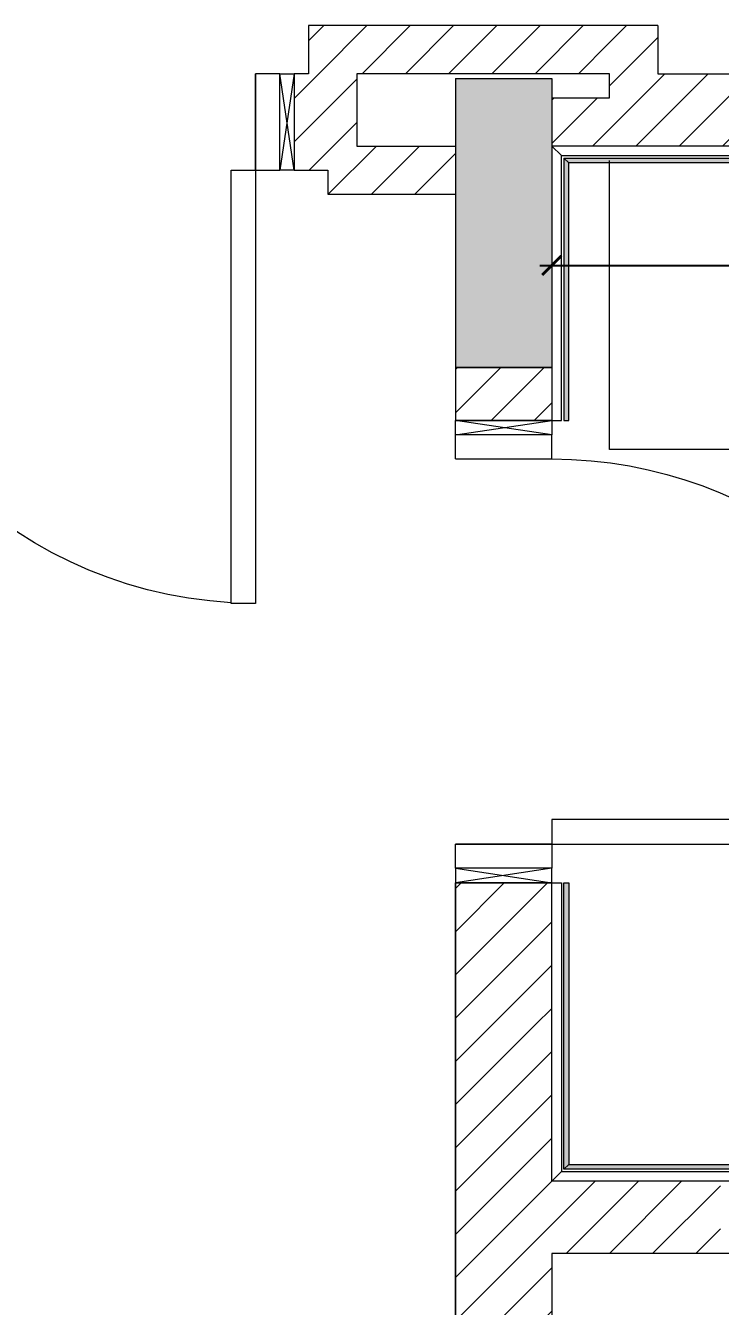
# Model space of a CAD drawing. Header units: millimetres. Extents: x -18512 to 101824, y -95768 to 52898.
# Drawn here: x 14896 to 16338, y -86307 to -83647 of the extents above; entities that cross this region are included whole.
import ezdxf

# ---------------------------------------------------------------- set-up
doc = ezdxf.new("R2010")
doc.units = ezdxf.units.MM
doc.header["$LTSCALE"] = 25
doc.header["$PDMODE"] = 3
doc.layers.get('0').update_dxf_attribs({"color": 254, "lineweight": 0})
doc.layers.get('Defpoints').update_dxf_attribs({"lineweight": 0})
for name, color, linetype, lineweight in [('A-DOOR', 31, 'Continuous', 18), ('Archi-frame', 253, 'Continuous', 9), ('Dim-in', 5, 'Continuous', 9), ('hatch', 252, 'Continuous', 0), ('I-FLR-TILE', 253, 'Continuous', 9), ('I-WALL', 2, 'Continuous', 9), ('S-COLS', 6, 'Continuous', 9)]:
    doc.layers.add(name, color=color, linetype=linetype, lineweight=lineweight)
doc.layers.add('AR WALL HATCH', color=8, linetype='Continuous')
doc.styles.add('ROMANS', font='ROMANS.shx', dxfattribs={"width": 0.75})
doc.dimstyles.new('1-50 INTERNAL', dxfattribs={"dimtxt": 100, "dimasz": 40, "dimexe": 40, "dimexo": 20, "dimgap": 50, "dimtad": 0, "dimdec": 0, "dimzin": 0, "dimdsep": 46, "dimtxsty": 'ROMANS', "dimblk": 'ARCHTICK', "dimcen": 0, "dimdle": 25, "dimclrd": 8, "dimclre": 8, "dimclrt": 3, "dimadec": 0, "dimazin": 0, "dimtfac": 1, "dimtdec": 0, "dimtmove": 1, "dimatfit": 3, "dimfxl": 1, "dimtolj": 1, "dimtzin": 0, "dimarcsym": 0})
pattern_1 = [(37.5, (15109.0198, -8529.0016), (-0.16000313, 4.89413237), [0, -3.8608, 0, -4.318, 0, -4.1275]), (7.5, (15109.02, -8529.0016), (4.49523283, 7.168251), [0, -2.0828, 0, -3.4798, 0, -1.3335]), (327.5, (15105.8956, -8529.0016), (7.9099237, 0.01437185), [0, -1.27, 0, -4.572, 0, -5.969]), (317.5, (15105.8956, -8529.0016), (7.6355645, 2.22929323), [0, -0.635, 0, -2.9972, 0, -3.429])]
pattern_2 = [(45, (15109.02, -8529), (-44.90128, 44.90128), [])]

# ---------------------------------------------------------------- blocks, each defined once
blk = doc.blocks.new('_ArchTick')
at = {"color": 0, "linetype": 'ByBlock', "const_width": 0.15}
blk.add_lwpolyline([(-0.5, -0.5), (0.5, 0.5)], dxfattribs=at)
blk = doc.blocks.new('*D347')
at = {"layer": 'Defpoints', "color": 0, "ltscale": 25, "transparency": 16777216}
for p in [(15988.1, -83897.4), (18388.1, -83927), (15988.1, -84145.4)]:
    blk.add_point(p, dxfattribs=at)
at = {"layer": 'Dim-in', "color": 8, "ltscale": 25, "transparency": 16777216}
for p, q in [((15988.1, -83917.4), (15988.1, -84185.4)), ((18388.1, -83947), (18388.1, -84185.4))]:
    blk.add_line(p, q, dxfattribs=at)
at = {"layer": 'Dim-in', "color": 8, "lineweight": -2, "ltscale": 25, "transparency": 16777216}
for p, q in [((15963.1, -84145.4), (17006, -84145.4)), ((18413.1, -84145.4), (17370.2, -84145.4))]:
    blk.add_line(p, q, dxfattribs=at)
at = {"layer": 'Dim-in', "color": 8, "lineweight": -2, "ltscale": 25, "transparency": 16777216, "xscale": 40, "yscale": 40, "zscale": 40, "rotation": 180}
blk.add_blockref('_ArchTick', (15988.1, -84145.4), dxfattribs=at)
at = {"layer": 'Dim-in', "color": 8, "lineweight": -2, "ltscale": 25, "transparency": 16777216, "xscale": 40, "yscale": 40, "zscale": 40}
blk.add_blockref('_ArchTick', (18388.1, -84145.4), dxfattribs=at)
at = {"layer": 'Dim-in', "color": 3, "ltscale": 25, "transparency": 16777216, "insert": (17188.1, -84145.4), "char_height": 100, "attachment_point": 5, "style": 'ROMANS'}
blk.add_mtext('\\A1;2400', dxfattribs=at)
blk = doc.blocks.new('E  Naga_Single-Panel2 - NAGA-Bedroom Door _WD05_-8650197-GROUND FLOOR PLAN')
at = {"layer": 'A-DOOR', "lineweight": 18}
for p, q in [((450, 1000.2), (399, 1000.2)), ((399, 1000.2), (399, 100)), ((450, 100), (450, 1000.2)), ((-450, 100), (-500, 100)), ((-450, -100), (-450, 100)), ((399, 100), (450, 100)), ((450, -100), (450, 100)), ((450, 100), (500, 100)), ((450, 100), (450, -100)), ((-450, -100), (-500, -100)), ((500, -100), (450, -100))]:
    blk.add_line(p, q, dxfattribs=at)
at = {"layer": 'A-DOOR'}
blk.add_arc((450, 100), 900, 93.2485, 180, dxfattribs=at)
blk = doc.blocks.new('dooooor')
at = {"layer": 'A-DOOR', "lineweight": 18}
for p, q in [((-1820.9, -14414.3), (-1820.9, -14464.3)), ((-1620.9, -14464.3), (-1620.9, -14414.3)), ((-1820.9, -14464.3), (-1620.9, -14464.3)), ((-1620.9, -14464.3), (-1820.9, -14464.3)), ((-1620.9, -14464.3), (-733.7, -14464.3)), ((-1620.9, -14515.3), (-1620.9, -14464.3)), ((-733.7, -14464.3), (-733.7, -14515.3)), ((-733.7, -14515.3), (-1620.9, -14515.3)), ((-1820.9, -15264.3), (-1820.9, -15314.3)), ((-1820.9, -15264.3), (-1620.9, -15264.3)), ((-1620.9, -15264.3), (-1620.9, -15314.3))]:
    blk.add_line(p, q, dxfattribs=at)
at = {"layer": 'A-DOOR'}
blk.add_arc((-1620.9, -14364.3), 900, 270, 350.3414, dxfattribs=at)

msp = doc.modelspace()

# ---------------------------------------------------------------- hatches: boundary and pattern name
at = {"layer": 'AR WALL HATCH', "lineweight": 5, "ltscale": 25}
h = msp.add_hatch(dxfattribs=at)
h.set_pattern_fill('ANSI31', color=256, scale=20, style=0)
h.set_pattern_definition(pattern_2)
h.paths.add_polyline_path([(16108.1, -83647.4), (16108.1, -83747.4), (15483.1, -83747.4), (15483.1, -83647.4), (15631.1, -83647.4)], flags=0)
h = msp.add_hatch(dxfattribs=at)
h.set_pattern_fill('ANSI31', color=256, scale=20, style=0)
h.set_pattern_definition(pattern_2)
h.paths.add_polyline_path([(16149, -83647.4), (16208.1, -83647.4), (16208.1, -83897.4), (16108.1, -83897.4), (16108.1, -83647.4)], flags=0)
h = msp.add_hatch(dxfattribs=at)
h.set_pattern_fill('ANSI31', color=256, scale=20, style=0)
h.set_pattern_definition(pattern_2)
h.paths.add_polyline_path([(15453.1, -83747.4), (15583.1, -83747.4), (15583.1, -83897.4), (15788.1, -83897.4), (15788.1, -83997.4), (15523.1, -83997.4), (15523.1, -83947.4), (15453.1, -83947.4)])
h = msp.add_hatch(dxfattribs=at)
h.set_pattern_fill('ANSI31', color=256, scale=20, style=0)
h.set_pattern_definition(pattern_2)
h.paths.add_polyline_path([(17998.1, -83822.4), (17998.1, -83897.4), (16208.1, -83897.4), (16208.1, -83747.4), (17998.1, -83747.4), (17998.1, -83777.4)])
h = msp.add_hatch(dxfattribs=at)
h.set_pattern_fill('ANSI31', color=256, scale=20, style=0)
h.set_pattern_definition(pattern_2)
h.paths.add_polyline_path([(15988.1, -83797.4), (16108.1, -83797.4), (16108.1, -83897.4), (15988.1, -83897.4)], flags=0)
h = msp.add_hatch(dxfattribs=at)
h.set_pattern_fill('ANSI31', color=256, scale=20, style=0)
h.set_pattern_definition(pattern_2)
h.paths.add_polyline_path([(15788.1, -85427.4), (15986.6, -85427.1), (15988.1, -85721.9), (15788.1, -85721.9)])
h.paths.add_polyline_path([(15988.1, -84467.4), (15788.1, -84467.4), (15788.1, -84357.4), (15988.1, -84357.4)])
h = msp.add_hatch(dxfattribs=at)
h.set_pattern_fill('ANSI31', color=256, scale=20, style=0)
h.set_pattern_definition(pattern_2)
h.paths.add_polyline_path([(20388.1, -85847.4), (20288.1, -85847.4), (20288.1, -86047.4), (18538.4, -86047.6), (18538.4, -85947.4), (18408.4, -85947.4), (18388.1, -85447.4), (17298.1, -85447.4), (17298.1, -86047.4), (16938.1, -86047.4), (16938.1, -86167.4), (16338.1, -86167.4), (16338.1, -86047.4), (15988.1, -86047.4), (15988.1, -86197.4), (17298.1, -86197.4), (17298.7, -86277.5), (17398.1, -86277.4), (17398.1, -85647.4), (18388.1, -85647.4), (18388.1, -86197.4), (20288.1, -86197.4), (20288.1, -86277.4), (20388.1, -86277.4)])
h = msp.add_hatch(dxfattribs=at)
h.set_pattern_fill('ANSI31', color=256, scale=20, style=0)
h.set_pattern_definition(pattern_2)
h.paths.add_polyline_path([(15888.1, -85721.9), (15988.1, -85721.9), (15988.1, -88452.4), (15788.1, -88452.4), (15788.1, -85721.9)], flags=0)
at = {"layer": 'hatch', "lineweight": 9, "ltscale": 25}
h = msp.add_hatch(dxfattribs=at)
h.set_pattern_fill('AR-SAND', color=256, scale=0.1, style=0)
h.set_pattern_definition(pattern_1)
h.paths.add_polyline_path([(18073.1, -83932.4), (16023.1, -83932.4), (16013.1, -83922.4), (18073.1, -83922.4)])
h = msp.add_hatch(dxfattribs=at)
h.set_pattern_fill('AR-SAND', color=256, scale=0.1, style=0)
h.set_pattern_definition(pattern_1)
h.paths.add_polyline_path([(16013.1, -84467.4), (16023.1, -84467.4), (16023.1, -83932.4), (16013.1, -83922.4)])
h = msp.add_hatch(dxfattribs=at)
h.set_pattern_fill('AR-SAND', color=256, scale=0.1, style=0)
h.set_pattern_definition([(142.5, (18177.168, -8529.0016), (0.16000313, 4.89413237), [0, -3.8608, 0, -4.318, 0, -4.1275]), (172.5, (18177.168, -8529.0016), (-4.49523283, 7.168251), [0, -2.0828, 0, -3.4798, 0, -1.3335]), (212.5, (18180.292, -8529.0016), (-7.9099237, 0.01437185), [0, -1.27, 0, -4.572, 0, -5.969]), (222.5, (18180.292, -8529.0016), (-7.6355645, 2.22929323), [0, -0.635, 0, -2.9972, 0, -3.429])])
h.paths.add_polyline_path([(16023.1, -86012.4), (16013.1, -86022.4), (16013.1, -85427.4), (16023.1, -85427.4)])
h = msp.add_hatch(dxfattribs=at)
h.set_pattern_fill('AR-SAND', color=256, scale=0.1, angle=-90, style=0)
h.set_pattern_definition([(52.5, (31532.3908, -24952.3726), (4.89413237, -0.16000313), [0, -3.8608, 0, -4.318, 0, -4.1275]), (82.5, (31532.391, -24952.3726), (7.168251, 4.4952328), [0, -2.0828, 0, -3.4798, 0, -1.3335]), (122.5, (31532.3908, -24955.4968), (0.01437185, 7.9099237), [0, -1.27, 0, -4.572, 0, -5.969]), (132.5, (31532.391, -24955.497), (2.2292932, 7.6355645), [0, -0.635, 0, -2.9972, 0, -3.429])])
h.paths.add_polyline_path([(17263.1, -86012.4), (17273.1, -86022.4), (16013.1, -86022.4), (16023.1, -86012.4)])
at = {"layer": 'S-COLS', "lineweight": 5}
msp.add_hatch(color=252, dxfattribs=at).paths.add_polyline_path([(15988.1, -83757.4), (15988.1, -84357.4), (15788.1, -84357.4), (15788.1, -83757.4)], flags=0)

# ---------------------------------------------------------------- linework, layer by layer
at = {"color": 252, "lineweight": 9}
for p, q in [((16108.1, -84527.4), (16108.1, -83927.4)), ((17168.1, -84527.4), (16108.1, -84527.4))]:
    msp.add_line(p, q, dxfattribs=at)
at = {"layer": 'Archi-frame', "color": 252}
for points in [[(15453.1, -83747.4), (15453.1, -83947.4), (15423.1, -83947.4), (15423.1, -83747.4)], [(15988.1, -84497.4), (15788.1, -84497.4), (15788.1, -84467.4), (15988.1, -84467.4)], [(15988.1, -85397.4), (15788.1, -85397.4), (15788.1, -85427.4), (15988.1, -85427.4)]]:
    msp.add_lwpolyline(points, close=True, dxfattribs=at)
for points in [[(15453.1, -83947.4), (15423.1, -83747.4)], [(15453.1, -83747.4), (15423.1, -83947.4)], [(15988.1, -84497.4), (15788.1, -84467.4)], [(15788.1, -84497.4), (15988.1, -84467.4)], [(15988.1, -85397.4), (15788.1, -85427.4)], [(15788.1, -85397.4), (15988.1, -85427.4)]]:
    msp.add_lwpolyline(points, dxfattribs=at)
at = {"layer": 'I-FLR-TILE', "lineweight": 9}
for points in [[(18048.1, -83897.4), (15988.1, -83897.4), (16008.1, -83917.4), (18068.1, -83917.4)], [(15988.1, -84467.4), (16008.1, -84467.4), (16008.1, -83917.4), (15988.1, -83897.4)], [(18073.1, -83932.4), (16023.1, -83932.4), (16013.1, -83922.4), (18073.1, -83922.4)], [(16013.1, -84467.4), (16023.1, -84467.4), (16023.1, -83932.4), (16013.1, -83922.4)], [(16008.1, -86027.4), (15988.1, -86047.4), (15988.1, -85427.4), (16008.1, -85427.4)], [(16023.1, -86012.4), (16013.1, -86022.4), (16013.1, -85427.4), (16023.1, -85427.4)], [(17263.1, -86012.4), (17273.1, -86022.4), (16013.1, -86022.4), (16023.1, -86012.4)], [(17278.1, -86027.4), (17298.1, -86047.4), (15988.1, -86047.4), (16008.1, -86027.4)]]:
    msp.add_lwpolyline(points, close=True, dxfattribs=at)
at = {"layer": 'I-WALL'}
for p, q in [((16208.1, -83647.4), (15483.1, -83647.4)), ((15483.1, -83647.4), (15483.1, -83747.4)), ((16208.1, -83647.4), (16208.1, -83747.4)), ((16108.1, -83747.4), (15583.1, -83747.4)), ((15583.1, -83747.4), (15583.1, -83897.4)), ((16108.1, -83797.4), (16108.1, -83747.4)), ((16208.1, -83747.4), (19248.4, -83747.4)), ((15988.1, -83797.4), (16108.1, -83797.4)), ((15988.1, -83797.4), (15988.1, -84467.4)), ((15583.1, -83897.4), (15788.1, -83897.4)), ((15788.1, -83897.4), (15788.1, -84467.4)), ((17998.1, -83897.4), (15988.1, -83897.4)), ((15788.1, -84357.4), (15988.1, -84357.4)), ((15988.1, -84467.4), (15788.1, -84467.4)), ((15788.1, -85427.4), (15788.1, -89152.4)), ((15788.1, -88852.4), (15788.1, -85427.4))]:
    msp.add_line(p, q, dxfattribs=at)
for points in [[(15483.1, -83747.4), (15453.1, -83747.4), (15453.1, -83947.4), (15523.1, -83947.4), (15523.1, -83997.4), (15788.1, -83997.4)], [(16338.1, -86047.4), (15988.1, -86047.4), (15988.1, -85427.4), (15788.1, -85427.4)], [(17298.1, -86277.4), (17298.1, -86197.4), (15988.1, -86197.4), (15988.1, -89052.4)]]:
    msp.add_lwpolyline(points, dxfattribs=at)
at = {"layer": 'S-COLS', "color": 8}
for p, q in [((15788.1, -83757.4), (15788.1, -84357.4)), ((15788.1, -83757.4), (15988.1, -83757.4)), ((15988.1, -83757.4), (15988.1, -84357.4)), ((15988.1, -84357.4), (15788.1, -84357.4))]:
    msp.add_line(p, q, dxfattribs=at)

# ---------------------------------------------------------------- block references
at = {"xscale": -1, "rotation": 180}
msp.add_blockref('dooooor', (17609, -99811.6), dxfattribs=at)
at = {"layer": 'A-DOOR', "xscale": -1, "rotation": 180}
msp.add_blockref('E  Naga_Single-Panel2 - NAGA-Bedroom Door _WD05_-8650197-GROUND FLOOR PLAN', (14923.1, -83847.4), dxfattribs=at)

# ---------------------------------------------------------------- dimensions: what is measured, and where the dimension line sits
at = {"layer": 'Dim-in', "ltscale": 25}
dim = msp.add_linear_dim(base=(15988.1, -84145.4), p1=(18388.1, -83927), p2=(15988.1, -83897.4), dimstyle='1-50 INTERNAL', override={"dimlwe": 65535, "dimarcsym": 2}, dxfattribs=at)
dim.commit()
dim.dimension.update_dxf_attribs({"geometry": '*D347', "text_midpoint": (17188.1, -84145.4)})

doc.saveas('drawing.dxf')
